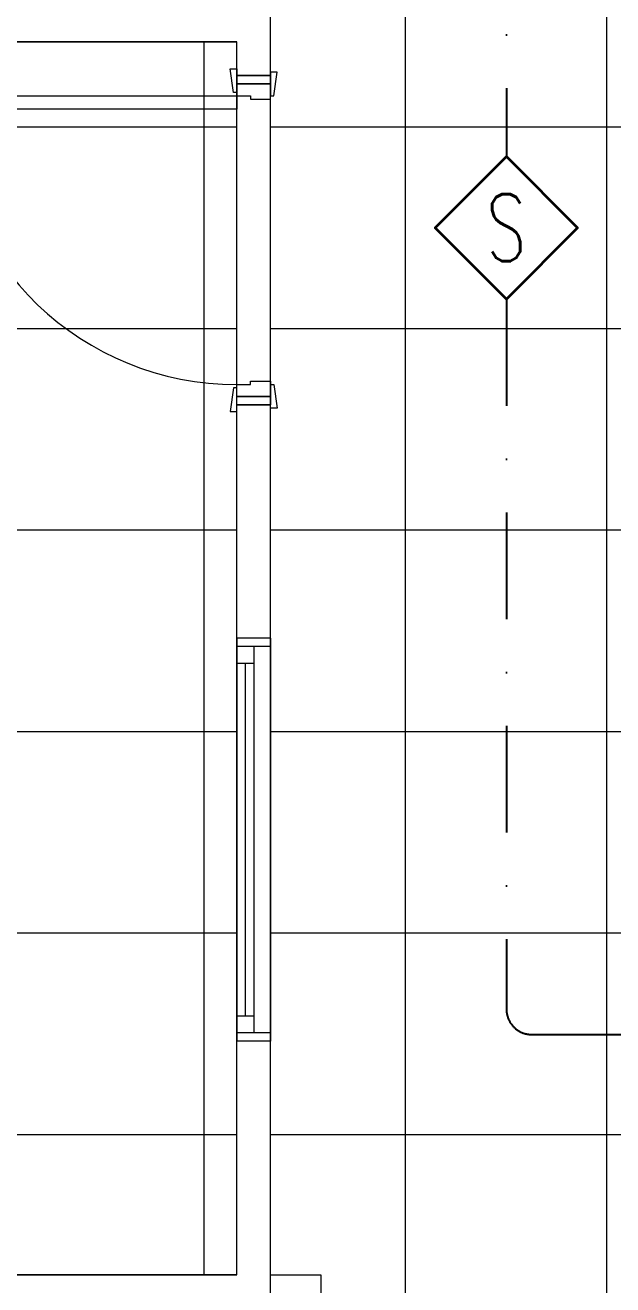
# Model space of a CAD drawing. Header units: inches. Extents: x -246178 to 57169, y -29325 to 19878.
# Drawn here: x 8467 to 10218, y -10047 to -6297 of the extents above; entities that cross this region are included whole.
import ezdxf
from ezdxf.enums import TextEntityAlignment as Align

# ---------------------------------------------------------------- set-up
doc = ezdxf.new("R2010")
doc.units = ezdxf.units.IN
doc.header["$LTSCALE"] = 25
doc.header["$MEASUREMENT"] = 0
doc.linetypes.add('DASHDOT', pattern=[25.4, 12.7, -6.35, 0, -6.35])
doc.layers.get('0').update_dxf_attribs({"color": 8})
for name, color, linetype, lineweight in [('00-Ground Floor$0$Aluminum', 251, 'Continuous', 5), ('00-Ground Floor$0$Frame', 252, 'Continuous', 9), ('00-Ground Floor$0$Walls', 251, 'Continuous', 5), ('00-Ground Floor$0$Wooden Joinery', 251, 'Continuous', 5), ('E-LITE-CLNG-CNDT', 6, 'DASHDOT', 35), ('F-ALRM-CLNG @ 100', 33, 'Continuous', 35), ('F-ALRM-CLNG-CNDT', 51, 'DASHDOT', 25)]:
    doc.layers.add(name, color=color, linetype=linetype, lineweight=lineweight)
doc.styles.add('DC_Simplex', font='SIMPLEX.shx', dxfattribs={"width": 0.7})

# ---------------------------------------------------------------- blocks, each defined once
blk = doc.blocks.new('00-Ground Floor$0$A$C72370EFE')
at = {"layer": '00-Ground Floor$0$Wooden Joinery'}
for p, q in [((-0.01, -0.03), (-0.01, -0.07)), ((0, -0.03), (-0.01, -0.03)), ((0.04, -0.03), (0.05, -0.03)), ((0.05, -0.03), (0.05, -0.07)), ((-0.05, -0.07), (-0.05, -0.16)), ((-0.03, -0.07), (-0.03, -0.16)), ((-0.01, -0.04), (-0.02, -0.04)), ((-0.01, -0.06), (-0.02, -0.06)), ((0, -0.07), (-0.01, -0.07)), ((0.04, -0.07), (0.05, -0.07)), ((0.05, -0.04), (0.06, -0.04)), ((0.05, -0.06), (0.06, -0.06)), ((0.07, -0.07), (0.07, -0.16)), ((0.09, -0.07), (0.09, -0.16)), ((-0.01, -0.17), (-0.02, -0.17)), ((-0.01, -0.17), (-0.01, -0.19)), ((0.05, -0.17), (0.06, -0.17)), ((0.05, -0.17), (0.05, -0.19)), ((-0.01, -0.19), (-0.02, -0.19)), ((0.05, -0.19), (0.06, -0.19))]:
    blk.add_line(p, q, dxfattribs=at)
for centre, radius, start, end in [((-0.02, -0.07), 0.03, 90, 180), ((-0.02, -0.07), 0.01, 90, 180), ((0.06, -0.07), 0.03, 0, 90), ((0.06, -0.07), 0.01, 0, 90), ((-0.02, -0.16), 0.03, 180, 270), ((-0.02, -0.16), 0.01, 180, 270), ((0.06, -0.16), 0.01, 270, 0), ((0.06, -0.16), 0.03, 270, 0)]:
    blk.add_arc(centre, radius, start, end, dxfattribs=at)
blk = doc.blocks.new('00-Ground Floor$0$A$C5DAD61B4')
at = {"layer": '00-Ground Floor$0$Wooden Joinery'}
for points in [[(80, 959.1), (80, 969.1), (10, 979.1), (10, 959.1)], [(940, 959.1), (940, 969.1), (1010, 979.1), (1010, 959.1)], [(70, 859.1), (70, 849.1), (0, 839.1), (0, 859.1)], [(120, 859.1), (120, 0), (80, 0), (80, 859.1)], [(950, 859.1), (950, 849.1), (1020, 839.1), (1020, 859.1)]]:
    blk.add_lwpolyline(points, close=True, dxfattribs=at)
for points in [[(45, 859.1), (45, 959.1), (20, 959.1), (20, 859.1), (45, 859.1)], [(45, 859.1), (80, 859.1), (80, 899.1), (90, 899.1), (90, 959.1), (45, 959.1), (45, 859.1)], [(975, 859.1), (940, 859.1), (940, 899.1), (930, 899.1), (930, 959.1), (975, 959.1), (975, 859.1)], [(975, 859.1), (975, 959.1), (1000, 959.1), (1000, 859.1), (975, 859.1)]]:
    blk.add_lwpolyline(points, dxfattribs=at)
blk.add_arc((80, 859.1), 860, 272.666, 0, dxfattribs=at)
at = {"layer": '00-Ground Floor$0$Wooden Joinery', "xscale": 999.9999999998854, "yscale": 999.9999999998854, "zscale": 999.9999999998854, "rotation": 180}
blk.add_blockref('00-Ground Floor$0$A$C72370EFE', (120, 0), dxfattribs=at)
blk = doc.blocks.new('00-Ground Floor$0$A$C37be4daf')
at = {"layer": '00-Ground Floor$0$Aluminum'}
for p, q in [((1416, 598.2), (216, 598.2)), ((241, 498.2), (241, 598.2)), ((291, 548.2), (291, 598.2)), ((291, 573.2), (1341, 573.2)), ((1341, 548.2), (1341, 598.2)), ((1391, 498.2), (1391, 598.2)), ((1391, 548.2), (241, 548.2)), ((1416, 498.2), (216, 498.2))]:
    blk.add_line(p, q, dxfattribs=at)
at = {"layer": '00-Ground Floor$0$Walls'}
for p, q in [((216, 498.2), (216, 598.2)), ((1416, 498.2), (1416, 598.2))]:
    blk.add_line(p, q, dxfattribs=at)
blk = doc.blocks.new('00-Ground Floor$0$A$C694D4C9C')
at = {"color": 254, "linetype": 'Continuous'}
for p, q in [((9197.9, -11267.4, 0), (9197.9, -2747.4, 0)), ((9600, -11267.4), (9600, -2747.4)), ((10200, -11267.4), (10200, -2747.4)), ((9197.9, -6600), (10397.9, -6600)), ((9197.9, -7200), (10397.9, -7200)), ((9197.9, -7800), (10397.9, -7800)), ((9197.9, -8400), (10397.9, -8400)), ((9197.9, -9000), (10397.9, -9000)), ((9197.9, -9600), (10397.9, -9600))]:
    blk.add_line(p, q, dxfattribs=at)
blk = doc.blocks.new('00-Ground Floor$0$A$C3A3B3723')
at = {"color": 254}
for p, q in [((9097.9, -6347.4, 0), (5457.9, -6347.4, 0)), ((5457.9, -6347.4, 0), (5457.9, -10017.4, 0)), ((9097.9, -10017.4, 0), (9097.9, -6347.4, 0)), ((5457.9, -10017.4, 0), (9097.9, -10017.4, 0))]:
    blk.add_line(p, q, dxfattribs=at)
at = {"color": 254, "linetype": 'Continuous'}
for p, q in [((6000, -10017.4), (6000, -6347.4)), ((6600, -10017.4), (6600, -6347.4)), ((7200, -10017.4), (7200, -6347.4)), ((7800, -10017.4), (7800, -6347.4)), ((8400, -10017.4), (8400, -6347.4)), ((9000, -10017.4), (9000, -6347.4)), ((5457.9, -6600), (9097.9, -6600)), ((5457.9, -7200), (9097.9, -7200)), ((5457.9, -7800), (9097.9, -7800)), ((5457.9, -8400), (9097.9, -8400)), ((5457.9, -9000), (9097.9, -9000)), ((5457.9, -9600), (9097.9, -9600))]:
    blk.add_line(p, q, dxfattribs=at)
blk = doc.blocks.new('00-Ground Floor$0$A$Ce9e1c4c3')
at = {"layer": '00-Ground Floor$0$Frame'}
for name in ['00-Ground Floor$0$A$C694D4C9C', '00-Ground Floor$0$A$C3A3B3723']:
    blk.add_blockref(name, (-100000, 0), dxfattribs=at)
blk = doc.blocks.new('00-Ground Floor')
at = {"layer": '00-Ground Floor$0$Walls'}
for p, q in [((9197.9, -6447.4, 0), (9197.9, -2747.4, 0)), ((5457.9, -6347.4, 0), (9097.9, -6347.4, 0)), ((9097.9, -6447.4, 0), (9097.9, -6347.4, 0)), ((9097.9, -6447.4, 0), (9197.9, -6447.4, 0)), ((9097.9, -7427.4, 0), (9197.9, -7427.4, 0)), ((9097.9, -10017.4, 0), (9097.9, -7427.4, 0)), ((9197.9, -10017.4, 0), (9197.9, -7427.4, 0)), ((9097.9, -10017.4, 0), (5457.9, -10017.4, 0)), ((9197.9, -10017.4, 0), (9347.9, -10017.4, 0)), ((9347.9, -10017.4, 0), (9347.9, -10117.4, 0))]:
    blk.add_line(p, q, dxfattribs=at)
at = {"color": 254}
blk.add_blockref('00-Ground Floor$0$A$Ce9e1c4c3', (100000, 0), dxfattribs=at)
at = {"rotation": 90}
blk.add_blockref('00-Ground Floor$0$A$C37be4daf', (9696.2, -9538.4, 0), dxfattribs=at)
at = {"layer": '00-Ground Floor$0$Wooden Joinery', "rotation": 270}
blk.add_blockref('00-Ground Floor$0$A$C5DAD61B4', (8238.9, -6427.4, 0), dxfattribs=at)
blk = doc.blocks.new('A$C5CF53093')
blk.add_lwpolyline([(0, -212.1), (-212.1, 0), (0, 212.1), (212.1, 0)], close=True)
blk = doc.blocks.new('*U11')
at = {"xscale": 0.01, "yscale": 0.01, "zscale": 0.01}
blk.add_blockref('A$C5CF53093', (0.007, -0.007), dxfattribs=at)
at = {"color": 6, "style": 'DC_Simplex', "width": 0.7, "flags": 8}
blk.add_attdef('TYPE', text='', height=2, rotation=360, dxfattribs=at).set_placement((0, 0), align=Align.MIDDLE_CENTER)

msp = doc.modelspace()

# ---------------------------------------------------------------- linework, layer by layer
at = {"layer": 'F-ALRM-CLNG-CNDT'}
for points in [[(7716.8, -3869.5), (9825.7, -3869.5, -0.414214), (9900.7, -3944.5), (9900.7, -6688.6)], [(9900.7, -7112.8), (9900.7, -9227.2, 0.414214), (9975.7, -9302.2), (12090.6, -9302.2)]]:
    msp.add_lwpolyline(points, format="xyb", dxfattribs=at)

# ---------------------------------------------------------------- block references
at = {"layer": 'E-LITE-CLNG-CNDT'}
msp.add_blockref('00-Ground Floor', (0, 0), dxfattribs=at)
at = {"layer": 'F-ALRM-CLNG @ 100', "xscale": 100, "yscale": 100, "zscale": 100}
msp.add_blockref('*U11', (9900, -6900), dxfattribs=at).add_auto_attribs({'TYPE': 'S'})

doc.saveas('drawing.dxf')
